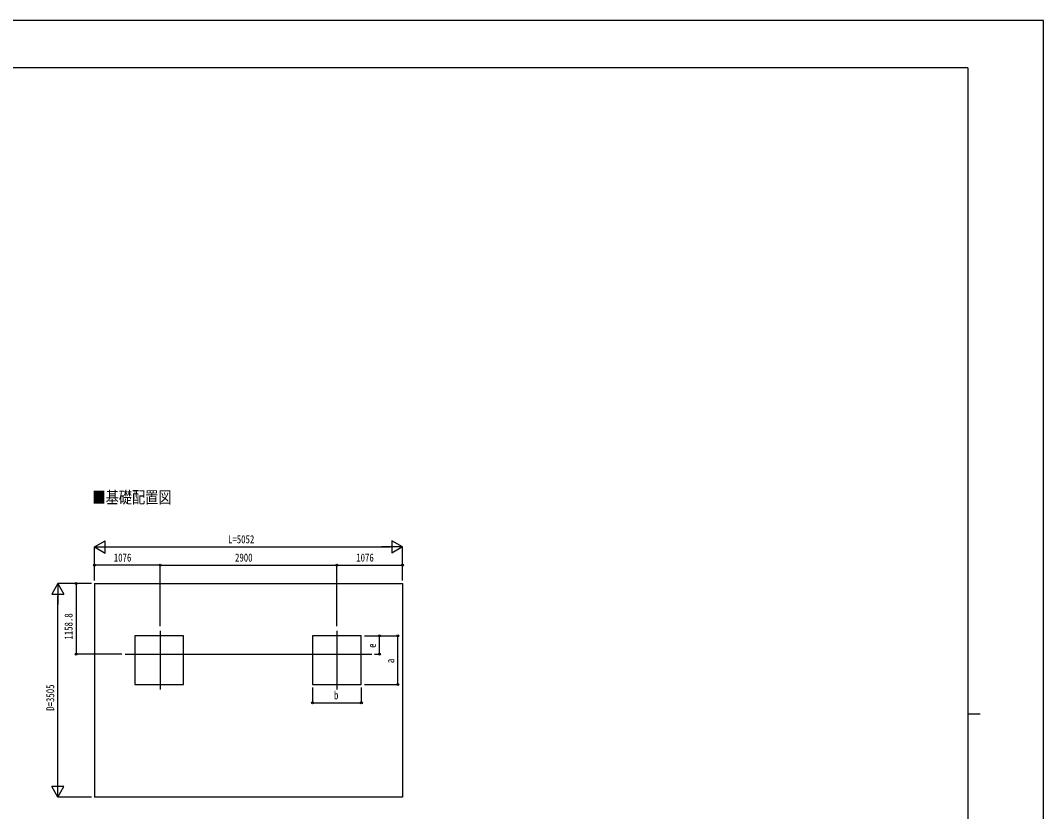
# Model space of a CAD drawing. Units: millimetres, scale not verified. Extents: x -16820 to 16820, y -11880 to 11880.
# Drawn here: x 43 to 16820, y -1103 to 11880 of the extents above; entities that cross this region are included whole.
import ezdxf
from ezdxf.enums import TextEntityAlignment as Align

# ---------------------------------------------------------------- set-up
doc = ezdxf.new("R2010")
doc.units = ezdxf.units.MM
doc.header["$LTSCALE"] = 60
for name, color, linetype in [('0-2_USER1', 3, 'Continuous'), ('0-3_YKK_12', 2, 'Continuous'), ('0-5_YKK_A1', 4, 'Continuous'), ('0-6_YKK_D', 6, 'Continuous'), ('0-7_YKK_ZWAK', 7, 'Continuous')]:
    doc.layers.add(name, color=color, linetype=linetype)
doc.styles.add('ＭＳ ゴシック', font='')
doc.styles.get('ＭＳ ゴシック').set_extended_font_data('MS Gothic')

msp = doc.modelspace()

# ---------------------------------------------------------------- linework, layer by layer
at = {"layer": '0-3_YKK_12'}
for p, q in [((2332.08, 1862.52), (2332.08, 900)), ((5232.08, 1862.52), (5232.08, 900)), ((1757.84, 1481.18), (5806.32, 1481.18))]:
    msp.add_line(p, q, dxfattribs=at)
at = {"layer": '0-5_YKK_A1'}
for p, q in [((1256.08, 2639.98), (6308.08, 2639.98)), ((1256.08, 2639.98), (1256.08, -865.02)), ((6308.08, 2639.98), (6308.08, -865.02)), ((6308.08, -865.02), (1256.08, -865.02))]:
    msp.add_line(p, q, dxfattribs=at)
for points in [[(1916.51, 981.26), (2716.51, 981.26), (2716.51, 1781.26), (1916.51, 1781.26)], [(4832.08, 981.26), (5632.08, 981.26), (5632.08, 1781.26), (4832.08, 1781.26)]]:
    msp.add_lwpolyline(points, close=True, dxfattribs=at)
at = {"layer": '0-6_YKK_D'}
for p, q in [((1256.08, 3239.98), (1429.28, 3339.98)), ((1256.08, 2689.98), (1256.08, 3240.98)), ((1256.08, 3239.98), (1429.28, 3139.98)), ((1256.08, 3239.98), (1602.49, 3239.98)), ((1429.28, 3139.98), (1429.28, 3339.98)), ((1456.08, 3239.98), (6108.08, 3239.98)), ((6308.08, 3239.98), (5961.67, 3239.98)), ((6308.08, 3239.98), (6134.87, 3339.98)), ((6134.87, 3339.98), (6134.87, 3139.98)), ((6308.08, 3239.98), (6134.87, 3139.98)), ((6308.08, 2689.98), (6308.08, 3240.98)), ((1256.08, 2689.98), (1256.08, 2940.98)), ((2332.08, 2939.98), (1256.08, 2939.98)), ((2332.08, 1937.35), (2332.08, 2940.98)), ((2332.08, 1937.35), (2332.08, 2940.98)), ((2332.08, 2939.98), (5232.08, 2939.98)), ((5232.08, 1938.35), (5232.08, 2940.98)), ((5232.08, 1938.35), (5232.08, 2940.98)), ((5232.08, 2939.98), (6308.08, 2939.98)), ((6308.08, 2689.98), (6308.08, 2940.98)), ((656.08, 2639.98), (556.08, 2466.77)), ((1206.08, 2639.98), (655.08, 2639.98)), ((656.08, 2639.98), (756.08, 2466.77)), ((656.08, 2639.98), (656.08, 2293.57)), ((1206.08, 2639.98), (955.08, 2639.98)), ((956.08, 2639.98), (956.08, 1481.18)), ((556.08, 2466.77), (756.08, 2466.77)), ((656.08, -665.02), (656.08, 2439.98)), ((5682.08, 1781.26), (6233.08, 1781.26)), ((5683.08, 1781.26), (5933.08, 1781.26)), ((5932.08, 1481.26), (5932.08, 1781.26)), ((6232.08, 981.26), (6232.08, 1781.26)), ((1704.4, 1481.18), (955.08, 1481.18)), ((5849.74, 1481.26), (5933.08, 1481.26)), ((4832.08, 934.17), (4832.08, 680.26)), ((5632.08, 932.24), (5632.08, 680.26)), ((5682.08, 981.26), (6233.08, 981.26)), ((4832.08, 681.26), (5632.08, 681.26)), ((656.08, -865.02), (656.08, -518.61)), ((656.08, -865.02), (556.08, -691.82)), ((756.08, -691.82), (556.08, -691.82)), ((656.08, -865.02), (756.08, -691.82)), ((1206.08, -865.02), (655.08, -865.02))]:
    msp.add_line(p, q, dxfattribs=at)
for centre in [(1256.08, 2939.98), (2332.08, 2939.98), (2332.08, 2939.98), (5232.08, 2939.98), (5232.08, 2939.98), (6308.08, 2939.98), (956.08, 2639.98), (5932.08, 1781.26), (6232.08, 1781.26), (956.08, 1481.18), (5932.08, 1481.26), (6232.08, 981.26), (4832.08, 681.26), (5632.08, 681.26)]:
    msp.add_circle(centre, 17, dxfattribs=at)
at = {"layer": '0-7_YKK_ZWAK'}
for p, q in [((15580.08, 11100), (-15619.92, 11100)), ((15580.08, 11100), (15580.08, -10100)), ((15580.08, 500), (15780.08, 500))]:
    msp.add_line(p, q, dxfattribs=at)
msp.add_lwpolyline([(-16820, -11880), (16820, -11880), (16820, 11880), (-16820, 11880)], close=True, dxfattribs=at)

# ---------------------------------------------------------------- texts
at = {"layer": '0-2_USER1', "style": 'ＭＳ ゴシック', "width": 0.8}
msp.add_text('■基礎配置図', height=197.9, dxfattribs=at).set_placement((1224.2, 3896), align=Align.BOTTOM_LEFT)
at = {"layer": '0-6_YKK_D', "style": 'ＭＳ ゴシック', "width": 0.8}
for s, p in [('L=5052', (3446.08, 3259.98)), ('1076', (1573.28, 2959.98)), ('2900', (3561.28, 2959.98)), ('1076', (5549.28, 2959.98)), ('b', (5184.08, 701.26))]:
    msp.add_text(s, height=132, dxfattribs=at).set_placement(p, align=Align.BOTTOM_LEFT)
for s, p in [('1158.8', (936.08, 1719.78)), ('e', (5912.08, 1583.26)), ('a', (6212.08, 1333.26)), ('D=3505', (636.08, 551.48))]:
    msp.add_text(s, height=132, rotation=90, dxfattribs=at).set_placement(p, align=Align.BOTTOM_LEFT)

doc.saveas('drawing.dxf')
